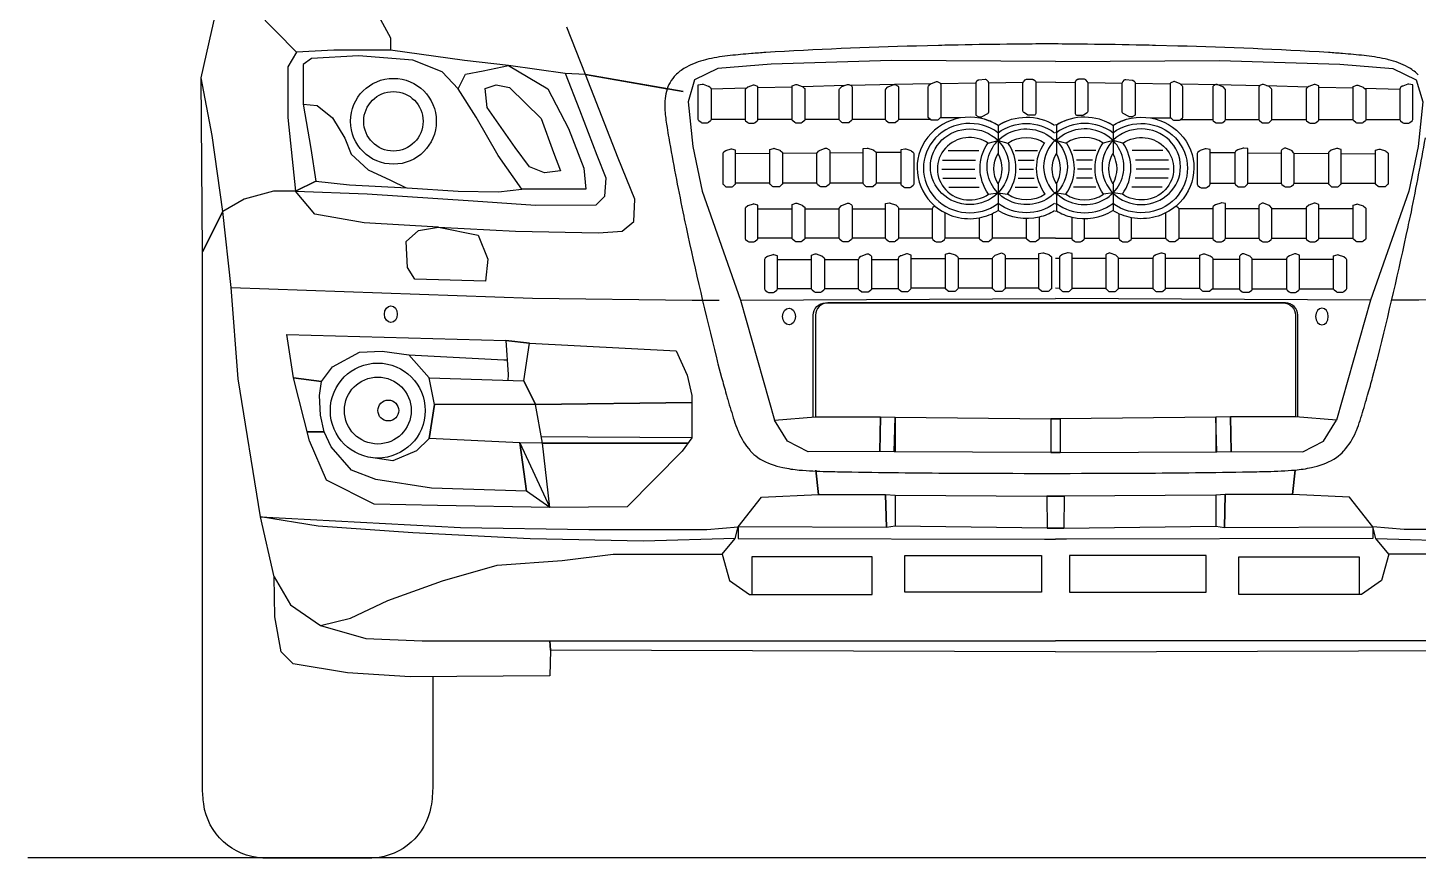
# Model space of a CAD drawing. Header units: millimetres. Extents: x -736 to -723.1, y -2314.2 to -2307.3.
# Drawn here: x -730.555 to -729.025, y -2310.071 to -2309.158 of the extents above; entities that cross this region are included whole.
import ezdxf

# ---------------------------------------------------------------- set-up
doc = ezdxf.new("R2010")
doc.units = ezdxf.units.MM
doc.layers.add('DwgFree.com-Lineas perimetro', color=250, linetype='Continuous')

msp = doc.modelspace()

# ---------------------------------------------------------------- linework, layer by layer
at = {"layer": 'DwgFree.com-Lineas perimetro', "color": 18, "true_color": 0x000000}
for p, q in [((-729.4245, -2309.2178), (-729.4463, -2309.2181)), ((-729.4245, -2309.2178), (-729.4027, -2309.2181)), ((-729.7646, -2309.2243), (-729.8035, -2309.2253)), ((-729.7143, -2309.2231), (-729.752, -2309.224)), ((-729.6568, -2309.2216), (-729.7027, -2309.2228)), ((-729.6022, -2309.2203), (-729.6497, -2309.2214)), ((-729.5618, -2309.2197), (-729.6014, -2309.2202)), ((-729.512, -2309.219), (-729.5508, -2309.2195)), ((-729.4603, -2309.2183), (-729.498, -2309.2188)), ((-729.3887, -2309.2183), (-729.351, -2309.2188)), ((-729.337, -2309.219), (-729.2982, -2309.2195)), ((-729.2871, -2309.2197), (-729.2476, -2309.2202)), ((-729.2468, -2309.2203), (-729.1993, -2309.2214)), ((-729.1922, -2309.2216), (-729.1463, -2309.2228)), ((-729.1347, -2309.2231), (-729.097, -2309.224)), ((-729.0844, -2309.2243), (-729.0455, -2309.2253)), ((-729.7658, -2309.2588), (-729.8035, -2309.2588)), ((-729.7143, -2309.2588), (-729.7517, -2309.2588)), ((-729.6625, -2309.2588), (-729.7002, -2309.2588)), ((-729.6115, -2309.2588), (-729.6484, -2309.2588)), ((-729.5621, -2309.2587), (-729.5974, -2309.2587)), ((-729.5289, -2309.2571), (-729.5513, -2309.2571)), ((-729.3201, -2309.2571), (-729.2977, -2309.2571)), ((-729.2869, -2309.2587), (-729.2515, -2309.2587)), ((-729.2374, -2309.2588), (-729.2006, -2309.2588)), ((-729.1865, -2309.2588), (-729.1487, -2309.2588)), ((-729.1347, -2309.2588), (-729.0973, -2309.2588)), ((-729.0832, -2309.2588), (-729.0455, -2309.2588)), ((-729.4877, -2309.2654), (-729.4877, -2309.2963)), ((-729.4235, -2309.2649), (-729.4235, -2309.2963)), ((-729.4235, -2309.2649), (-729.4235, -2309.2963)), ((-729.3612, -2309.2654), (-729.3612, -2309.2963)), ((-729.5426, -2309.293), (-729.509, -2309.293)), ((-729.4987, -2309.2847), (-729.4877, -2309.2819)), ((-729.4877, -2309.2819), (-729.4768, -2309.2847)), ((-729.469, -2309.293), (-729.4442, -2309.293)), ((-729.4235, -2309.2819), (-729.4245, -2309.2822)), ((-729.4235, -2309.2819), (-729.4125, -2309.2847)), ((-729.38, -2309.293), (-729.4047, -2309.293)), ((-729.3612, -2309.2819), (-729.3722, -2309.2847)), ((-729.3503, -2309.2847), (-729.3612, -2309.2819)), ((-729.3064, -2309.293), (-729.34, -2309.293)), ((-729.7389, -2309.2962), (-729.7766, -2309.2965)), ((-729.6869, -2309.2958), (-729.7248, -2309.2961)), ((-729.6361, -2309.2954), (-729.673, -2309.2957)), ((-729.5945, -2309.295), (-729.622, -2309.2953)), ((-729.549, -2309.3034), (-729.5126, -2309.3034)), ((-729.4654, -2309.3034), (-729.4478, -2309.3034)), ((-729.3836, -2309.3034), (-729.4012, -2309.3034)), ((-729.3, -2309.3034), (-729.3364, -2309.3034)), ((-729.2544, -2309.295), (-729.227, -2309.2953)), ((-729.2129, -2309.2954), (-729.176, -2309.2957)), ((-729.1621, -2309.2958), (-729.1242, -2309.2961)), ((-729.1101, -2309.2962), (-729.0724, -2309.2965)), ((-729.5496, -2309.3134), (-729.5132, -2309.3134)), ((-729.5484, -2309.3234), (-729.5123, -2309.3234)), ((-729.4654, -2309.3234), (-729.4478, -2309.3234)), ((-729.4646, -2309.3134), (-729.4486, -2309.3134)), ((-729.3836, -2309.3234), (-729.4012, -2309.3234)), ((-729.3844, -2309.3134), (-729.4004, -2309.3134)), ((-729.3006, -2309.3234), (-729.3367, -2309.3234)), ((-729.2994, -2309.3134), (-729.3358, -2309.3134)), ((-729.7389, -2309.329), (-729.7766, -2309.329)), ((-729.6871, -2309.329), (-729.7248, -2309.329)), ((-729.6361, -2309.3289), (-729.673, -2309.3289)), ((-729.5945, -2309.3289), (-729.622, -2309.3289)), ((-729.5419, -2309.3334), (-729.5084, -2309.3334)), ((-729.4981, -2309.3408), (-729.4877, -2309.3396)), ((-729.4877, -2309.3296), (-729.4877, -2309.3588)), ((-729.4877, -2309.3396), (-729.4774, -2309.3408)), ((-729.469, -2309.3334), (-729.4442, -2309.3334)), ((-729.4235, -2309.3396), (-729.4245, -2309.3398)), ((-729.4235, -2309.3296), (-729.4235, -2309.3592)), ((-729.4235, -2309.3296), (-729.4235, -2309.3592)), ((-729.4235, -2309.3396), (-729.4132, -2309.3408)), ((-729.38, -2309.3334), (-729.4047, -2309.3334)), ((-729.3612, -2309.3396), (-729.3716, -2309.3408)), ((-729.3612, -2309.3296), (-729.3612, -2309.3588)), ((-729.3509, -2309.3408), (-729.3612, -2309.3396)), ((-729.307, -2309.3334), (-729.3406, -2309.3334)), ((-729.2544, -2309.3289), (-729.227, -2309.3289)), ((-729.2129, -2309.3289), (-729.176, -2309.3289)), ((-729.1619, -2309.329), (-729.1242, -2309.329)), ((-729.1101, -2309.329), (-729.0724, -2309.329)), ((-729.752, -2309.357), (-729.7143, -2309.357)), ((-729.7002, -2309.357), (-729.6625, -2309.357)), ((-729.6484, -2309.357), (-729.6115, -2309.357)), ((-729.5974, -2309.357), (-729.5601, -2309.357)), ((-729.2515, -2309.357), (-729.2889, -2309.357)), ((-729.2006, -2309.357), (-729.2374, -2309.357)), ((-729.1487, -2309.357), (-729.1865, -2309.357)), ((-729.097, -2309.357), (-729.1347, -2309.357)), ((-729.7143, -2309.3894), (-729.752, -2309.3894)), ((-729.6625, -2309.3894), (-729.7002, -2309.3894)), ((-729.6115, -2309.3894), (-729.6484, -2309.3894)), ((-729.5601, -2309.3893), (-729.5974, -2309.3894)), ((-729.5083, -2309.3893), (-729.546, -2309.3893)), ((-729.4565, -2309.3893), (-729.4942, -2309.3893)), ((-729.4245, -2309.3893), (-729.4424, -2309.3893)), ((-729.4245, -2309.3893), (-729.4066, -2309.3893)), ((-729.3925, -2309.3893), (-729.3548, -2309.3893)), ((-729.3407, -2309.3893), (-729.303, -2309.3893)), ((-729.2889, -2309.3893), (-729.2515, -2309.3894)), ((-729.2374, -2309.3894), (-729.2006, -2309.3894)), ((-729.1865, -2309.3894), (-729.1487, -2309.3894)), ((-729.1347, -2309.3894), (-729.097, -2309.3894)), ((-729.7306, -2309.4127), (-729.6929, -2309.4127)), ((-729.6788, -2309.4127), (-729.6411, -2309.4127)), ((-729.627, -2309.4127), (-729.5975, -2309.4127)), ((-729.5834, -2309.4118), (-729.5457, -2309.4118)), ((-729.5316, -2309.4118), (-729.4939, -2309.4118)), ((-729.4798, -2309.4118), (-729.4429, -2309.4118)), ((-729.4201, -2309.4118), (-729.4245, -2309.4118)), ((-729.3692, -2309.4118), (-729.406, -2309.4118)), ((-729.3174, -2309.4118), (-729.3551, -2309.4118)), ((-729.2656, -2309.4118), (-729.3033, -2309.4118)), ((-729.222, -2309.4127), (-729.2515, -2309.4127)), ((-729.1702, -2309.4127), (-729.2079, -2309.4127)), ((-729.1184, -2309.4127), (-729.1561, -2309.4127)), ((-729.6929, -2309.4451), (-729.7306, -2309.4451)), ((-729.6411, -2309.4451), (-729.6788, -2309.4451)), ((-729.5973, -2309.4451), (-729.627, -2309.4451)), ((-729.5457, -2309.4442), (-729.5834, -2309.4442)), ((-729.4939, -2309.4442), (-729.5316, -2309.4442)), ((-729.4429, -2309.4442), (-729.4798, -2309.4442)), ((-729.4245, -2309.4441), (-729.4201, -2309.4442)), ((-729.406, -2309.4442), (-729.3692, -2309.4442)), ((-729.3551, -2309.4442), (-729.3174, -2309.4442)), ((-729.3033, -2309.4442), (-729.2656, -2309.4442)), ((-729.2517, -2309.4451), (-729.222, -2309.4451)), ((-729.2079, -2309.4451), (-729.1702, -2309.4451)), ((-729.1561, -2309.4451), (-729.1184, -2309.4451)), ((-730.1138, -2309.6097), (-730.1079, -2309.5721)), ((-730.1079, -2309.5721), (-730.1138, -2309.6097)), ((-730.1138, -2309.6097), (-730.1278, -2309.6231)), ((-730.0139, -2309.6145), (-730.1138, -2309.6097))]:
    msp.add_line(p, q, dxfattribs=at)
for points in [[(-730.2546, -2309.0119), (-730.2546, -2309.0409), (-730.2224, -2309.0828), (-730.1757, -2309.1335), (-730.1564, -2309.169), (-730.1564, -2309.1827)], [(-730.3631, -2309.4044), (-730.3646, -2309.2131), (-730.3528, -2309.1609), (-730.3463, -2309.1319), (-730.3619, -2309.1319), (-730.3619, -2309.0982), (-730.3619, -2309.0695), (-730.3319, -2309.0695), (-730.3358, -2309.093), (-730.3619, -2309.0982), (-730.3358, -2309.093), (-730.3463, -2309.1319), (-730.3278, -2309.115), (-730.2599, -2309.1846)], [(-730.1034, -2309.3772), (-730.0189, -2309.3818), (-729.9273, -2309.3833), (-729.9013, -2309.3818), (-729.8885, -2309.371), (-729.8874, -2309.3465), (-729.9059, -2309.3015), (-729.9417, -2309.2095), (-729.8341, -2309.228), (-729.9417, -2309.2095), (-729.9622, -2309.1572)], [(-729.9417, -2309.2095), (-729.964, -2309.2082), (-730.0266, -2309.1996), (-730.075, -2309.1941), (-730.1564, -2309.1827), (-730.2185, -2309.1825), (-730.2599, -2309.1846), (-730.2694, -2309.2008), (-730.2694, -2309.2566), (-730.261, -2309.3378), (-730.1818, -2309.3407), (-730.0652, -2309.3484), (-729.9969, -2309.353), (-729.9301, -2309.3527), (-729.9206, -2309.3433), (-729.9189, -2309.3235), (-729.9288, -2309.2985), (-729.9481, -2309.2486), (-729.9638, -2309.2082)], [(-730.082, -2309.225), (-730.0996, -2309.2065), (-730.1319, -2309.1936), (-730.1917, -2309.1888), (-730.2434, -2309.1919), (-730.2524, -2309.1983), (-730.2524, -2309.2418), (-730.2438, -2309.2908), (-730.2386, -2309.3265), (-730.261, -2309.3378), (-730.2386, -2309.3265), (-730.2013, -2309.3305), (-730.1378, -2309.3338), (-730.0819, -2309.3375), (-730.0375, -2309.3384), (-730.0118, -2309.3355)], [(-730.0266, -2309.1996), (-729.983, -2309.225), (-729.9606, -2309.2689), (-729.9434, -2309.3123), (-729.9413, -2309.3355), (-729.9688, -2309.3355), (-730.0118, -2309.3355), (-730.0377, -2309.2985), (-730.0622, -2309.2564), (-730.082, -2309.225), (-730.0738, -2309.2091), (-730.0544, -2309.2052), (-730.0266, -2309.1996)], [(-729.4245, -2309.1952), (-729.6051, -2309.1941), (-729.7374, -2309.1979), (-729.7959, -2309.2028), (-729.8216, -2309.2153), (-729.8288, -2309.2394), (-729.8235, -2309.2885), (-729.8133, -2309.3378), (-729.7713, -2309.4576), (-729.4245, -2309.4555)], [(-729.4245, -2309.1952), (-729.2439, -2309.1941), (-729.1116, -2309.1979), (-729.0531, -2309.2028), (-729.0274, -2309.2153), (-729.0202, -2309.2394), (-729.0255, -2309.2885), (-729.0357, -2309.3378), (-729.0777, -2309.4576), (-729.4245, -2309.4555)], [(-730.2843, -2309.7618), (-730.2995, -2309.6959), (-730.3239, -2309.544), (-730.3317, -2309.4436), (-730.3407, -2309.36), (-730.3631, -2309.4044), (-730.3407, -2309.36), (-730.3527, -2309.2766), (-730.3646, -2309.2131)], [(-730.1034, -2309.3772), (-730.0189, -2309.3818), (-729.9273, -2309.3833), (-729.9013, -2309.3818), (-729.8885, -2309.371), (-729.8874, -2309.3465), (-729.9059, -2309.3015), (-729.9417, -2309.2095), (-729.8517, -2309.225)], [(-730.0252, -2309.2235), (-729.9904, -2309.2577), (-729.9769, -2309.2951), (-729.9693, -2309.3151), (-729.9867, -2309.3173), (-730.0035, -2309.3108), (-730.0192, -2309.2897), (-730.0501, -2309.2458), (-730.0523, -2309.2248), (-730.0401, -2309.2206), (-730.0252, -2309.2235)], [(-730.2524, -2309.2418), (-730.2369, -2309.2433), (-730.2203, -2309.2571), (-730.2064, -2309.2795), (-730.1995, -2309.297), (-730.1807, -2309.3142), (-730.1563, -2309.3257), (-730.139, -2309.3338)], [(-730.1034, -2309.3772), (-730.1852, -2309.3726), (-730.2395, -2309.3629), (-730.261, -2309.3378), (-730.285, -2309.3378), (-730.3173, -2309.3465), (-730.3407, -2309.36)], [(-729.4424, -2309.3662), (-729.4424, -2309.3893)], [(-729.4066, -2309.3662), (-729.4066, -2309.3893)], [(-730.0517, -2309.4365), (-730.1295, -2309.4345), (-730.1377, -2309.4217), (-730.1392, -2309.393), (-730.1254, -2309.3808), (-730.1034, -2309.3772), (-730.0599, -2309.3859), (-730.0491, -2309.4125), (-730.0517, -2309.4365)], [(-730.3317, -2309.4436), (-730.0002, -2309.4554), (-729.8242, -2309.4576), (-729.7945, -2309.4576)], [(-728.5173, -2309.4436), (-728.8488, -2309.4554), (-729.0248, -2309.4576), (-729.0545, -2309.4576)], [(-729.7713, -2309.4576), (-729.7338, -2309.5894), (-729.6886, -2309.5857), (-729.6172, -2309.586), (-729.601, -2309.5861), (-729.4296, -2309.5879), (-729.4245, -2309.5879), (-729.4296, -2309.5879), (-729.4296, -2309.625), (-729.4245, -2309.625), (-729.4296, -2309.625), (-729.6021, -2309.6243), (-729.601, -2309.5861), (-729.601, -2309.6243), (-729.6178, -2309.6239), (-729.6172, -2309.586), (-729.6178, -2309.6239), (-729.6966, -2309.6243), (-729.7194, -2309.6127), (-729.7338, -2309.5894)], [(-729.0777, -2309.4576), (-729.1152, -2309.5894), (-729.1603, -2309.5857), (-729.2318, -2309.586), (-729.248, -2309.5861), (-729.4194, -2309.5879), (-729.4245, -2309.5879), (-729.4194, -2309.5879), (-729.4194, -2309.625), (-729.4245, -2309.625), (-729.4194, -2309.625), (-729.2469, -2309.6243), (-729.248, -2309.5861), (-729.248, -2309.6243), (-729.2312, -2309.6239), (-729.2318, -2309.586), (-729.2312, -2309.6239), (-729.1524, -2309.6243), (-729.1296, -2309.6127), (-729.1152, -2309.5894)], [(-729.896, -2309.6849), (-729.9808, -2309.6856), (-730.1046, -2309.6834), (-730.1743, -2309.6819), (-730.2269, -2309.6556), (-730.2456, -2309.6121), (-730.2629, -2309.5431), (-730.2704, -2309.4952), (-730.0295, -2309.5019), (-730.0033, -2309.5049), (-729.8421, -2309.5132), (-729.83, -2309.54), (-729.8247, -2309.5622), (-729.8247, -2309.609), (-729.8353, -2309.6237), (-729.896, -2309.6849)], [(-729.9808, -2309.6856), (-729.989, -2309.6148), (-729.8289, -2309.6148), (-729.989, -2309.6148), (-729.9969, -2309.5722), (-729.8247, -2309.5701), (-729.9969, -2309.5722), (-730.1079, -2309.5721), (-730.1139, -2309.5431), (-730.0096, -2309.5462), (-729.9969, -2309.5722), (-730.0096, -2309.5462), (-730.0033, -2309.5049), (-730.0295, -2309.5019), (-730.0269, -2309.5392), (-730.0271, -2309.5457)], [(-729.989, -2309.6148), (-730.0139, -2309.6145), (-729.9808, -2309.6856), (-730.0067, -2309.6677), (-730.0139, -2309.6145), (-730.0067, -2309.6677), (-730.1112, -2309.6641), (-730.1725, -2309.6549), (-730.1993, -2309.6446), (-730.2217, -2309.6189), (-730.2294, -2309.6024), (-730.248, -2309.6024), (-730.2294, -2309.6024), (-730.2335, -2309.584), (-730.2346, -2309.5624), (-730.2321, -2309.547), (-730.2629, -2309.5431), (-730.2321, -2309.547), (-730.22, -2309.5308), (-730.1906, -2309.5147), (-730.1653, -2309.5136), (-730.1363, -2309.5176), (-730.1139, -2309.5431)], [(-730.1363, -2309.5176), (-730.0316, -2309.523), (-730.0281, -2309.5232)], [(-729.8247, -2309.609), (-729.9392, -2309.6083), (-729.9903, -2309.608)], [(-730.1278, -2309.6231), (-730.1539, -2309.6341), (-730.1779, -2309.6305)], [(-730.2332, -2309.8154), (-730.2003, -2309.8072), (-730.1594, -2309.7878), (-730.0991, -2309.7663), (-730.0389, -2309.749), (-729.9673, -2309.7437), (-729.9114, -2309.7369), (-729.7912, -2309.7369), (-729.7769, -2309.7196), (-729.7738, -2309.7067), (-729.7481, -2309.6742), (-729.6854, -2309.6712), (-729.6881, -2309.6443), (-729.6854, -2309.6712), (-729.6114, -2309.6712), (-729.6106, -2309.7075), (-729.6114, -2309.6712), (-729.6008, -2309.672), (-729.6008, -2309.706), (-729.6106, -2309.7075), (-729.7738, -2309.7067), (-729.7738, -2309.7196), (-729.4367, -2309.7203), (-729.4245, -2309.7203)], [(-728.6158, -2309.8154), (-728.6487, -2309.8072), (-728.6896, -2309.7878), (-728.7498, -2309.7663), (-728.8101, -2309.749), (-728.8817, -2309.7437), (-728.9376, -2309.7369), (-729.0578, -2309.7369), (-729.0721, -2309.7196), (-729.0752, -2309.7067), (-729.1008, -2309.6742), (-729.1636, -2309.6712), (-729.1609, -2309.6443), (-729.1636, -2309.6712), (-729.2376, -2309.6712), (-729.2384, -2309.7075), (-729.2376, -2309.6712), (-729.2482, -2309.672), (-729.2482, -2309.706), (-729.2384, -2309.7075), (-729.0752, -2309.7067), (-729.0752, -2309.7196), (-729.4123, -2309.7203), (-729.4245, -2309.7203)], [(-729.6008, -2309.672), (-729.434, -2309.6731), (-729.4245, -2309.6731), (-729.434, -2309.6731), (-729.4335, -2309.7081), (-729.4245, -2309.7081), (-729.4335, -2309.7081), (-729.6008, -2309.706)], [(-729.2482, -2309.672), (-729.415, -2309.6731), (-729.4245, -2309.6731), (-729.415, -2309.6731), (-729.4155, -2309.7081), (-729.4245, -2309.7081), (-729.4155, -2309.7081), (-729.2482, -2309.706)], [(-729.7769, -2309.7196), (-729.878, -2309.7224), (-730.0025, -2309.7201), (-730.1316, -2309.7134), (-730.2359, -2309.7059), (-730.2995, -2309.6959), (-730.0791, -2309.7074), (-729.938, -2309.7096), (-729.8082, -2309.7096), (-729.7738, -2309.7067)], [(-729.0721, -2309.7196), (-728.971, -2309.7224), (-728.8465, -2309.7201), (-728.7174, -2309.7134), (-728.6131, -2309.7059), (-728.5495, -2309.6959), (-728.7699, -2309.7074), (-728.911, -2309.7096), (-729.0408, -2309.7096), (-729.0752, -2309.7067)], [(-729.7912, -2309.7369), (-729.7834, -2309.7659), (-729.7613, -2309.7813), (-729.6263, -2309.7813), (-729.6263, -2309.7398), (-729.7587, -2309.7398), (-729.7587, -2309.7813)], [(-729.0578, -2309.7369), (-729.0656, -2309.7659), (-729.0877, -2309.7813), (-729.2227, -2309.7813), (-729.2227, -2309.7398), (-729.0903, -2309.7398), (-729.0903, -2309.7813)], [(-729.4245, -2309.8441), (-729.9802, -2309.8424), (-729.9811, -2309.8706), (-730.1348, -2309.8716), (-730.2038, -2309.8672), (-730.2633, -2309.8576), (-730.2767, -2309.8442), (-730.2837, -2309.8059), (-730.2843, -2309.7618), (-730.2665, -2309.7924), (-730.2332, -2309.8154), (-730.1834, -2309.8295), (-730.1214, -2309.832), (-729.9808, -2309.832), (-729.9802, -2309.8424), (-729.9808, -2309.832), (-729.4245, -2309.832)], [(-729.4245, -2309.8441), (-728.8688, -2309.8424), (-728.8678, -2309.8706), (-728.7142, -2309.8716), (-728.6452, -2309.8672), (-728.5857, -2309.8576), (-728.5723, -2309.8442), (-728.5653, -2309.8059), (-728.5646, -2309.7618), (-728.5825, -2309.7924), (-728.6158, -2309.8154), (-728.6656, -2309.8295), (-728.7276, -2309.832), (-728.8682, -2309.832), (-728.8688, -2309.8424), (-728.8682, -2309.832), (-729.4245, -2309.832)], [(-730.5554, -2310.0704), (-728.2544, -2310.0704)]]:
    msp.add_lwpolyline(points, dxfattribs=at)
for points in [[(-729.0253, -2309.2097), (-729.026, -2309.2091, 0.071331), (-729.0368, -2309.2012, 0.061557), (-729.0579, -2309.1931), (-729.0588, -2309.1929, 0.033579), (-729.0821, -2309.1888, 0.006304), (-729.1052, -2309.1866), (-729.1085, -2309.1863, 0.005537), (-729.1241, -2309.1852, 0.008774), (-729.29, -2309.178), (-729.3144, -2309.1774, 0.000977), (-729.3281, -2309.1771, 0.002811), (-729.3894, -2309.1761), (-729.4173, -2309.1758, 0.005181), (-729.4502, -2309.1758), (-729.478, -2309.1761, 0.002811), (-729.5393, -2309.1771, 0.000977), (-729.5531, -2309.1774), (-729.5775, -2309.178, 0.008774), (-729.7434, -2309.1852, 0.005537), (-729.759, -2309.1863), (-729.7623, -2309.1866, 0.006304), (-729.7854, -2309.1888, 0.033579), (-729.8087, -2309.1929), (-729.8096, -2309.1931, 0.061557), (-729.8307, -2309.2012, 0.071331), (-729.8415, -2309.2091), (-729.8422, -2309.2097, 0.14003), (-729.8526, -2309.228), (-729.8526, -2309.2281, 0.081614), (-729.8543, -2309.249, 0.018232), (-729.8522, -2309.2659), (-729.8519, -2309.2677, 0.004075), (-729.8501, -2309.279, 0.007391), (-729.8346, -2309.3602), (-729.8336, -2309.3651, 0.001779), (-729.831, -2309.3773, 0.009167), (-729.7976, -2309.5208, 0.002952), (-729.7959, -2309.5276), (-729.7919, -2309.5424, 0.004021), (-729.7869, -2309.5608, 0.003631), (-729.7853, -2309.5661), (-729.7852, -2309.5668, 0.002661), (-729.7782, -2309.5898, 0.024933), (-729.7741, -2309.6008), (-729.7735, -2309.6023, 0.080868), (-729.7605, -2309.623), (-729.7601, -2309.6235, 0.063873), (-729.7522, -2309.6304, 0.094543), (-729.7278, -2309.6408), (-729.7247, -2309.6415, 0.032562), (-729.7066, -2309.6443, 0.016347), (-729.6762, -2309.6459), (-729.6673, -2309.6461, 0.000683), (-729.6561, -2309.6463, 0.00304), (-729.5383, -2309.6477), (-729.5347, -2309.6477, 0.002787), (-729.3327, -2309.6477), (-729.3292, -2309.6477, 0.00304), (-729.2114, -2309.6463, 0.000683), (-729.2001, -2309.6461), (-729.1913, -2309.6459, 0.016347), (-729.1609, -2309.6443, 0.032562), (-729.1427, -2309.6415), (-729.1397, -2309.6408, 0.094543), (-729.1152, -2309.6304, 0.063873), (-729.1074, -2309.6235), (-729.1069, -2309.623, 0.080868), (-729.0939, -2309.6023), (-729.0933, -2309.6008, 0.024933), (-729.0893, -2309.5898, 0.002661), (-729.0823, -2309.5668), (-729.0821, -2309.5661, 0.003631), (-729.0806, -2309.5608, 0.004021), (-729.0755, -2309.5424), (-729.0716, -2309.5276, 0.002952), (-729.0699, -2309.5208, 0.009167), (-729.0365, -2309.3773, 0.001779), (-729.0339, -2309.3651), (-729.0329, -2309.3602, 0.007391), (-729.0174, -2309.279, 0.004075)], [(-729.5506, -2309.2557, -0.220739), (-729.5513, -2309.2571), (-729.5536, -2309.2591, -0.177266), (-729.5548, -2309.2595), (-729.5605, -2309.2595, -0.177266), (-729.5617, -2309.2591), (-729.5641, -2309.2571, -0.220739), (-729.5647, -2309.2557), (-729.5647, -2309.2234, -0.179157), (-729.5643, -2309.2222), (-729.5626, -2309.2202, -0.122871), (-729.5618, -2309.2197), (-729.5556, -2309.2172, -0.21658), (-729.554, -2309.2173), (-729.5516, -2309.2186, -0.279535), (-729.5506, -2309.2202), (-729.5506, -2309.2557)], [(-729.2984, -2309.2557, 0.220739), (-729.2977, -2309.2571), (-729.2954, -2309.2591, 0.177266), (-729.2941, -2309.2595), (-729.2885, -2309.2595, 0.177266), (-729.2873, -2309.2591), (-729.2849, -2309.2571, 0.220739), (-729.2843, -2309.2557), (-729.2843, -2309.2234, 0.179157), (-729.2847, -2309.2222), (-729.2864, -2309.2202, 0.122871), (-729.2872, -2309.2197), (-729.2934, -2309.2172, 0.21658), (-729.295, -2309.2173), (-729.2974, -2309.2186, 0.279535), (-729.2984, -2309.2202), (-729.2984, -2309.2557)], [(-729.6484, -2309.2587, -0.220739), (-729.6491, -2309.2601), (-729.6514, -2309.2621, -0.177266), (-729.6526, -2309.2626), (-729.6583, -2309.2626, -0.177266), (-729.6595, -2309.2621), (-729.6618, -2309.2601, -0.220739), (-729.6625, -2309.2587), (-729.6625, -2309.2264, -0.179157), (-729.6621, -2309.2252), (-729.6604, -2309.2232, -0.122871), (-729.6596, -2309.2227), (-729.6534, -2309.2203, -0.21658), (-729.6518, -2309.2204), (-729.6494, -2309.2216, -0.279535), (-729.6484, -2309.2233), (-729.6484, -2309.2587)], [(-729.5974, -2309.2588, -0.220739), (-729.5981, -2309.2602), (-729.6005, -2309.2622, -0.177266), (-729.6017, -2309.2626), (-729.6073, -2309.2626, -0.177266), (-729.6085, -2309.2622), (-729.6109, -2309.2602, -0.220739), (-729.6115, -2309.2588), (-729.6115, -2309.2265, -0.179157), (-729.6111, -2309.2253), (-729.6094, -2309.2233, -0.122871), (-729.6087, -2309.2228), (-729.6024, -2309.2203, -0.21658), (-729.6009, -2309.2204), (-729.5985, -2309.2217, -0.279535), (-729.5974, -2309.2233), (-729.5974, -2309.2587)], [(-729.2515, -2309.2588, 0.220739), (-729.2509, -2309.2602), (-729.2485, -2309.2622, 0.177266), (-729.2473, -2309.2626), (-729.2417, -2309.2626, 0.177266), (-729.2405, -2309.2622), (-729.2381, -2309.2602, 0.220739), (-729.2374, -2309.2588), (-729.2374, -2309.2265, 0.179157), (-729.2379, -2309.2253), (-729.2396, -2309.2233, 0.122871), (-729.2403, -2309.2228), (-729.2466, -2309.2203, 0.21658), (-729.2481, -2309.2204), (-729.2505, -2309.2217, 0.279535), (-729.2515, -2309.2233), (-729.2515, -2309.2587)], [(-729.2006, -2309.2587, 0.220739), (-729.1999, -2309.2601), (-729.1976, -2309.2621, 0.177266), (-729.1964, -2309.2626), (-729.1907, -2309.2626, 0.177266), (-729.1895, -2309.2621), (-729.1871, -2309.2601, 0.220739), (-729.1865, -2309.2587), (-729.1865, -2309.2264, 0.179157), (-729.1869, -2309.2252), (-729.1886, -2309.2232, 0.122871), (-729.1894, -2309.2227), (-729.1956, -2309.2203, 0.21658), (-729.1972, -2309.2204), (-729.1996, -2309.2216, 0.279535), (-729.2006, -2309.2233), (-729.2006, -2309.2587)], [(-729.673, -2309.3289, -0.220739), (-729.6736, -2309.3303), (-729.676, -2309.3323, -0.177266), (-729.6772, -2309.3327), (-729.6828, -2309.3327, -0.177266), (-729.6841, -2309.3323), (-729.6864, -2309.3303, -0.220739), (-729.6871, -2309.3289), (-729.6871, -2309.2966, -0.179157), (-729.6866, -2309.2954), (-729.6849, -2309.2934, -0.122871), (-729.6842, -2309.2929), (-729.6779, -2309.2904, -0.21658), (-729.6764, -2309.2905), (-729.674, -2309.2918, -0.279535), (-729.673, -2309.2934), (-729.673, -2309.3289)], [(-729.176, -2309.3289, 0.220739), (-729.1754, -2309.3303), (-729.173, -2309.3323, 0.177266), (-729.1718, -2309.3327), (-729.1661, -2309.3327, 0.177266), (-729.1649, -2309.3323), (-729.1626, -2309.3303, 0.220739), (-729.1619, -2309.3289), (-729.1619, -2309.2966, 0.179157), (-729.1624, -2309.2954), (-729.1641, -2309.2934, 0.122871), (-729.1648, -2309.2929), (-729.1711, -2309.2904, 0.21658), (-729.1726, -2309.2905), (-729.175, -2309.2918, 0.279535), (-729.176, -2309.2934), (-729.176, -2309.3289)], [(-729.6484, -2309.3893, -0.220739), (-729.6491, -2309.3907), (-729.6514, -2309.3927, -0.177266), (-729.6526, -2309.3932), (-729.6583, -2309.3932, -0.177266), (-729.6595, -2309.3927), (-729.6618, -2309.3907, -0.220739), (-729.6625, -2309.3893), (-729.6625, -2309.357, -0.179157), (-729.6621, -2309.3558), (-729.6604, -2309.3538, -0.122871), (-729.6596, -2309.3533), (-729.6534, -2309.3509, -0.21658), (-729.6518, -2309.3509), (-729.6494, -2309.3522, -0.279535), (-729.6484, -2309.3539), (-729.6484, -2309.3893)], [(-729.5573, -2309.3539, 0.031562), (-729.5575, -2309.3541), (-729.5593, -2309.3556, 0.229305), (-729.5601, -2309.357), (-729.5601, -2309.3894, 0.220739), (-729.5594, -2309.3908), (-729.5571, -2309.3928, 0.177266), (-729.5558, -2309.3933), (-729.5502, -2309.3933, 0.177266), (-729.549, -2309.3928), (-729.5466, -2309.3908, 0.220739), (-729.546, -2309.3894), (-729.546, -2309.3615)], [(-729.2917, -2309.3539, -0.031562), (-729.2915, -2309.3541), (-729.2896, -2309.3556, -0.229305), (-729.2889, -2309.357), (-729.2889, -2309.3894, -0.220739), (-729.2896, -2309.3908), (-729.2919, -2309.3928, -0.177266), (-729.2932, -2309.3933), (-729.2988, -2309.3933, -0.177266), (-729.3, -2309.3928), (-729.3024, -2309.3908, -0.220739), (-729.303, -2309.3894), (-729.303, -2309.3615)], [(-729.2006, -2309.3893, 0.220739), (-729.1999, -2309.3907), (-729.1976, -2309.3927, 0.177266), (-729.1964, -2309.3932), (-729.1907, -2309.3932, 0.177266), (-729.1895, -2309.3927), (-729.1871, -2309.3907, 0.220739), (-729.1865, -2309.3893), (-729.1865, -2309.357, 0.179157), (-729.1869, -2309.3558), (-729.1886, -2309.3538, 0.122871), (-729.1894, -2309.3533), (-729.1956, -2309.3509, 0.21658), (-729.1972, -2309.3509), (-729.1996, -2309.3522, 0.279535), (-729.2006, -2309.3539), (-729.2006, -2309.3893)], [(-729.4942, -2309.3623), (-729.4942, -2309.3894, -0.220739), (-729.4949, -2309.3908), (-729.4972, -2309.3928, -0.177266), (-729.4984, -2309.3933), (-729.5041, -2309.3933, -0.177266), (-729.5053, -2309.3928), (-729.5076, -2309.3908, -0.220739), (-729.5083, -2309.3894), (-729.5083, -2309.3669)], [(-729.4424, -2309.3893, -0.220739), (-729.443, -2309.3907), (-729.4454, -2309.3927, -0.177266), (-729.4466, -2309.3932), (-729.4522, -2309.3932, -0.177266), (-729.4534, -2309.3927), (-729.4558, -2309.3907, -0.220739), (-729.4565, -2309.3893), (-729.4565, -2309.3679)], [(-729.4066, -2309.3893, 0.220739), (-729.406, -2309.3907), (-729.4036, -2309.3927, 0.177266), (-729.4024, -2309.3932), (-729.3968, -2309.3932, 0.177266), (-729.3955, -2309.3927), (-729.3932, -2309.3907, 0.220739), (-729.3925, -2309.3893), (-729.3925, -2309.3679)], [(-729.3548, -2309.3623), (-729.3548, -2309.3894, 0.220739), (-729.3541, -2309.3908), (-729.3518, -2309.3928, 0.177266), (-729.3506, -2309.3933), (-729.3449, -2309.3933, 0.177266), (-729.3437, -2309.3928), (-729.3414, -2309.3908, 0.220739), (-729.3407, -2309.3894), (-729.3407, -2309.3669)], [(-730.1098, -2309.8715), (-730.1098, -2309.9912, -0.042772), (-730.1118, -2310.0146, -0.347924), (-730.1748, -2310.0709, -0.01513), (-730.1831, -2310.0712), (-730.2955, -2310.0712, -0.012052), (-730.2969, -2310.0712, -0.362746), (-730.3619, -2310.0114, -0.032675), (-730.3631, -2309.9933), (-730.3631, -2309.4044)], [(-729.627, -2309.445, -0.220739), (-729.6276, -2309.4464), (-729.63, -2309.4484, -0.177266), (-729.6312, -2309.4489), (-729.6368, -2309.4489, -0.177266), (-729.638, -2309.4484), (-729.6404, -2309.4464, -0.220739), (-729.6411, -2309.445), (-729.6411, -2309.4127, -0.179157), (-729.6406, -2309.4115), (-729.6389, -2309.4095, -0.122871), (-729.6382, -2309.409), (-729.6319, -2309.4066, -0.21658), (-729.6304, -2309.4067), (-729.628, -2309.4079, -0.279535), (-729.627, -2309.4096), (-729.627, -2309.445)], [(-729.4798, -2309.4441, -0.220739), (-729.4805, -2309.4455), (-729.4828, -2309.4475, -0.177266), (-729.484, -2309.4479), (-729.4897, -2309.4479, -0.177266), (-729.4909, -2309.4475), (-729.4932, -2309.4455, -0.220739), (-729.4939, -2309.4441), (-729.4939, -2309.4118, -0.179157), (-729.4935, -2309.4106), (-729.4918, -2309.4086, -0.122871), (-729.491, -2309.4081), (-729.4848, -2309.4057, -0.21658), (-729.4832, -2309.4057), (-729.4808, -2309.407, -0.279535), (-729.4798, -2309.4087), (-729.4798, -2309.4441)], [(-729.3692, -2309.4441, 0.220739), (-729.3685, -2309.4455), (-729.3662, -2309.4475, 0.177266), (-729.365, -2309.4479), (-729.3593, -2309.4479, 0.177266), (-729.3581, -2309.4475), (-729.3558, -2309.4455, 0.220739), (-729.3551, -2309.4441), (-729.3551, -2309.4118, 0.179157), (-729.3555, -2309.4106), (-729.3572, -2309.4086, 0.122871), (-729.358, -2309.4081), (-729.3642, -2309.4057, 0.21658), (-729.3658, -2309.4057), (-729.3682, -2309.407, 0.279535), (-729.3692, -2309.4087), (-729.3692, -2309.4441)], [(-729.222, -2309.445, 0.220739), (-729.2214, -2309.4464), (-729.219, -2309.4484, 0.177266), (-729.2178, -2309.4489), (-729.2122, -2309.4489, 0.177266), (-729.2109, -2309.4484), (-729.2086, -2309.4464, 0.220739), (-729.2079, -2309.445), (-729.2079, -2309.4127, 0.179157), (-729.2084, -2309.4115), (-729.2101, -2309.4095, 0.122871), (-729.2108, -2309.409), (-729.2171, -2309.4066, 0.21658), (-729.2186, -2309.4067), (-729.221, -2309.4079, 0.279535), (-729.222, -2309.4096), (-729.222, -2309.445)], [(-729.6912, -2309.5857), (-729.6912, -2309.4741, -0.414214), (-729.6777, -2309.4606), (-729.1739, -2309.4606, -0.414214), (-729.1603, -2309.4741), (-729.1603, -2309.5857)], [(-729.1578, -2309.5857), (-729.1578, -2309.4741, 0.414214), (-729.1713, -2309.4606), (-729.6751, -2309.4606, 0.414214), (-729.6886, -2309.4741), (-729.6886, -2309.5857)]]:
    msp.add_lwpolyline(points, format="xyb", dxfattribs=at)
for points in [[(-729.512, -2309.254), (-729.5095, -2309.2555, 0.134829), (-729.5086, -2309.2558), (-729.5062, -2309.2558, 0.125402), (-729.5053, -2309.2556), (-729.4989, -2309.2521, 0.258709), (-729.498, -2309.2505), (-729.498, -2309.2187, 0.185407), (-729.4984, -2309.2174), (-729.5003, -2309.2153, 0.239115), (-729.5019, -2309.2147), (-729.5087, -2309.2154, 0.122156), (-729.5095, -2309.2157), (-729.5112, -2309.2168, 0.250885), (-729.512, -2309.2184)], [(-729.4598, -2309.2174), (-729.4579, -2309.2152, -0.21506), (-729.4565, -2309.2146), (-729.4498, -2309.2146, -0.147954), (-729.4488, -2309.2149), (-729.4471, -2309.216, -0.250885), (-729.4463, -2309.2176), (-729.4463, -2309.2522, -0.414214), (-729.4481, -2309.2541), (-729.4544, -2309.2541, -0.140453), (-729.4554, -2309.2538), (-729.4594, -2309.2512, -0.258709), (-729.4603, -2309.2496), (-729.4603, -2309.2187, -0.182864)], [(-729.3891, -2309.2174), (-729.3911, -2309.2152, 0.21506), (-729.3925, -2309.2146), (-729.3992, -2309.2146, 0.147954), (-729.4002, -2309.2149), (-729.4019, -2309.216, 0.250885), (-729.4027, -2309.2176), (-729.4027, -2309.2522, 0.414214), (-729.4008, -2309.2541), (-729.3946, -2309.2541, 0.140453), (-729.3936, -2309.2538), (-729.3896, -2309.2512, 0.258709), (-729.3887, -2309.2496), (-729.3887, -2309.2187, 0.182864)], [(-729.337, -2309.254), (-729.3395, -2309.2555, -0.134829), (-729.3404, -2309.2558), (-729.3428, -2309.2558, -0.125402), (-729.3437, -2309.2556), (-729.3501, -2309.2521, -0.258709), (-729.351, -2309.2505), (-729.351, -2309.2187, -0.185407), (-729.3505, -2309.2174), (-729.3487, -2309.2153, -0.239115), (-729.3471, -2309.2147), (-729.3403, -2309.2154, -0.122156), (-729.3395, -2309.2157), (-729.3378, -2309.2168, -0.250885), (-729.337, -2309.2184)], [(-729.8077, -2309.2627), (-729.8134, -2309.2627, -0.177266), (-729.8146, -2309.2622), (-729.8169, -2309.2603, -0.220739), (-729.8176, -2309.2588), (-729.8176, -2309.2207), (-729.8133, -2309.22, -0.121025), (-729.8124, -2309.2201), (-729.8067, -2309.222, -0.085434), (-729.8061, -2309.2223), (-729.8042, -2309.2238, -0.229305), (-729.8035, -2309.2253), (-729.8035, -2309.2588, -0.220739), (-729.8042, -2309.2603), (-729.8065, -2309.2622, -0.177266)], [(-729.752, -2309.2225), (-729.756, -2309.2212, 0.164793), (-729.7572, -2309.2212), (-729.763, -2309.2232, 0.085434), (-729.7635, -2309.2235), (-729.7654, -2309.225, 0.229305), (-729.7661, -2309.2264), (-729.7661, -2309.2588, 0.220739), (-729.7655, -2309.2603), (-729.7631, -2309.2622, 0.177266), (-729.7619, -2309.2627), (-729.7562, -2309.2627, 0.177266), (-729.755, -2309.2622), (-729.7527, -2309.2603, 0.220739), (-729.752, -2309.2588)], [(-729.7143, -2309.2218), (-729.7104, -2309.2204, -0.164793), (-729.7092, -2309.2204), (-729.7034, -2309.2224, -0.085434), (-729.7028, -2309.2227), (-729.701, -2309.2242, -0.229305), (-729.7002, -2309.2256), (-729.7002, -2309.2588, -0.220739), (-729.7009, -2309.2603), (-729.7033, -2309.2622, -0.177266), (-729.7045, -2309.2627), (-729.7101, -2309.2627, -0.177266), (-729.7113, -2309.2622), (-729.7137, -2309.2603, -0.220739), (-729.7143, -2309.2588)], [(-729.1347, -2309.2218), (-729.1386, -2309.2204, 0.164793), (-729.1398, -2309.2204), (-729.1456, -2309.2224, 0.085434), (-729.1462, -2309.2227), (-729.148, -2309.2242, 0.229305), (-729.1487, -2309.2256), (-729.1487, -2309.2588, 0.220739), (-729.1481, -2309.2603), (-729.1457, -2309.2622, 0.177266), (-729.1445, -2309.2627), (-729.1389, -2309.2627, 0.177266), (-729.1377, -2309.2622), (-729.1353, -2309.2603, 0.220739), (-729.1347, -2309.2588)], [(-729.097, -2309.2225), (-729.093, -2309.2212, -0.164793), (-729.0918, -2309.2212), (-729.086, -2309.2232, -0.085434), (-729.0855, -2309.2235), (-729.0836, -2309.225, -0.229305), (-729.0829, -2309.2264), (-729.0829, -2309.2588, -0.220739), (-729.0835, -2309.2603), (-729.0859, -2309.2622, -0.177266), (-729.0871, -2309.2627), (-729.0928, -2309.2627, -0.177266), (-729.094, -2309.2622), (-729.0963, -2309.2603, -0.220739), (-729.097, -2309.2588)], [(-729.0413, -2309.2627), (-729.0356, -2309.2627, 0.177266), (-729.0344, -2309.2622), (-729.0321, -2309.2603, 0.220739), (-729.0314, -2309.2588), (-729.0314, -2309.2207), (-729.0357, -2309.22, 0.121025), (-729.0366, -2309.2201), (-729.0423, -2309.222, 0.085434), (-729.0429, -2309.2223), (-729.0448, -2309.2238, 0.229305), (-729.0455, -2309.2253), (-729.0455, -2309.2588, 0.220739), (-729.0448, -2309.2603), (-729.0425, -2309.2622, 0.177266)], [(-729.7766, -2309.2927), (-729.7805, -2309.2914, 0.164793), (-729.7817, -2309.2914), (-729.7875, -2309.2933, 0.085434), (-729.7881, -2309.2937), (-729.79, -2309.2951, 0.229305), (-729.7907, -2309.2966), (-729.7907, -2309.329, 0.220739), (-729.79, -2309.3304), (-729.7877, -2309.3324, 0.177266), (-729.7865, -2309.3328), (-729.7808, -2309.3328, 0.177266), (-729.7796, -2309.3324), (-729.7772, -2309.3304, 0.220739), (-729.7766, -2309.329)], [(-729.7389, -2309.2919), (-729.7349, -2309.2906, -0.164793), (-729.7337, -2309.2906), (-729.7279, -2309.2925, -0.085434), (-729.7274, -2309.2929), (-729.7255, -2309.2943, -0.229305), (-729.7248, -2309.2958), (-729.7248, -2309.329, -0.220739), (-729.7255, -2309.3304), (-729.7278, -2309.3324, -0.177266), (-729.729, -2309.3328), (-729.7347, -2309.3328, -0.177266), (-729.7359, -2309.3324), (-729.7382, -2309.3304, -0.220739), (-729.7389, -2309.329)], [(-729.6262, -2309.3328), (-729.6319, -2309.3328, -0.177266), (-729.6331, -2309.3324), (-729.6354, -2309.3304, -0.220739), (-729.6361, -2309.329), (-729.6361, -2309.2909), (-729.6318, -2309.2902, -0.121025), (-729.6309, -2309.2903), (-729.6252, -2309.2922, -0.085434), (-729.6246, -2309.2925), (-729.6227, -2309.294, -0.229305), (-729.622, -2309.2955), (-729.622, -2309.329, -0.220739), (-729.6227, -2309.3304), (-729.625, -2309.3324, -0.177266)], [(-729.5847, -2309.3338), (-729.5903, -2309.3338, -0.177266), (-729.5915, -2309.3333), (-729.5939, -2309.3314, -0.220739), (-729.5945, -2309.3299), (-729.5945, -2309.2918), (-729.5902, -2309.2911, -0.121025), (-729.5893, -2309.2912), (-729.5836, -2309.2931, -0.085434), (-729.583, -2309.2935), (-729.5812, -2309.2949, -0.229305), (-729.5804, -2309.2964), (-729.5804, -2309.3299, -0.220739), (-729.5811, -2309.3314), (-729.5835, -2309.3333, -0.177266)], [(-729.2643, -2309.3338), (-729.2587, -2309.3338, 0.177266), (-729.2575, -2309.3333), (-729.2551, -2309.3314, 0.220739), (-729.2544, -2309.3299), (-729.2544, -2309.2918), (-729.2588, -2309.2911, 0.121025), (-729.2597, -2309.2912), (-729.2654, -2309.2931, 0.085434), (-729.266, -2309.2935), (-729.2678, -2309.2949, 0.229305), (-729.2685, -2309.2964), (-729.2685, -2309.3299, 0.220739), (-729.2679, -2309.3314), (-729.2655, -2309.3333, 0.177266)], [(-729.2228, -2309.3328), (-729.2171, -2309.3328, 0.177266), (-729.2159, -2309.3324), (-729.2136, -2309.3304, 0.220739), (-729.2129, -2309.329), (-729.2129, -2309.2909), (-729.2172, -2309.2902, 0.121025), (-729.2181, -2309.2903), (-729.2238, -2309.2922, 0.085434), (-729.2244, -2309.2925), (-729.2263, -2309.294, 0.229305), (-729.227, -2309.2955), (-729.227, -2309.329, 0.220739), (-729.2263, -2309.3304), (-729.224, -2309.3324, 0.177266)], [(-729.1101, -2309.2919), (-729.1141, -2309.2906, 0.164793), (-729.1153, -2309.2906), (-729.121, -2309.2925, 0.085434), (-729.1216, -2309.2929), (-729.1235, -2309.2943, 0.229305), (-729.1242, -2309.2958), (-729.1242, -2309.329, 0.220739), (-729.1235, -2309.3304), (-729.1212, -2309.3324, 0.177266), (-729.12, -2309.3328), (-729.1143, -2309.3328, 0.177266), (-729.1131, -2309.3324), (-729.1108, -2309.3304, 0.220739), (-729.1101, -2309.329)], [(-729.0724, -2309.2927), (-729.0684, -2309.2914, -0.164793), (-729.0672, -2309.2914), (-729.0615, -2309.2933, -0.085434), (-729.0609, -2309.2937), (-729.059, -2309.2951, -0.229305), (-729.0583, -2309.2966), (-729.0583, -2309.329, -0.220739), (-729.059, -2309.3304), (-729.0613, -2309.3324, -0.177266), (-729.0625, -2309.3328), (-729.0682, -2309.3328, -0.177266), (-729.0694, -2309.3324), (-729.0718, -2309.3304, -0.220739), (-729.0724, -2309.329)], [(-729.752, -2309.3531), (-729.756, -2309.3518, 0.164793), (-729.7572, -2309.3518), (-729.763, -2309.3538, 0.085434), (-729.7635, -2309.3541), (-729.7654, -2309.3556, 0.229305), (-729.7661, -2309.357), (-729.7661, -2309.3894, 0.220739), (-729.7655, -2309.3908), (-729.7631, -2309.3928, 0.177266), (-729.7619, -2309.3933), (-729.7562, -2309.3933, 0.177266), (-729.755, -2309.3928), (-729.7527, -2309.3908, 0.220739), (-729.752, -2309.3894)], [(-729.7143, -2309.3523), (-729.7104, -2309.351, -0.164793), (-729.7092, -2309.351), (-729.7034, -2309.353, -0.085434), (-729.7028, -2309.3533), (-729.701, -2309.3548, -0.229305), (-729.7002, -2309.3562), (-729.7002, -2309.3894, -0.220739), (-729.7009, -2309.3908), (-729.7033, -2309.3928, -0.177266), (-729.7045, -2309.3933), (-729.7101, -2309.3933, -0.177266), (-729.7113, -2309.3928), (-729.7137, -2309.3908, -0.220739), (-729.7143, -2309.3894)], [(-729.6017, -2309.3933), (-729.6073, -2309.3933, -0.177266), (-729.6085, -2309.3928), (-729.6109, -2309.3908, -0.220739), (-729.6115, -2309.3894), (-729.6115, -2309.3513), (-729.6072, -2309.3506, -0.121025), (-729.6063, -2309.3507), (-729.6006, -2309.3526, -0.085434), (-729.6, -2309.3529), (-729.5982, -2309.3544, -0.229305), (-729.5974, -2309.3559), (-729.5974, -2309.3894, -0.220739), (-729.5981, -2309.3908), (-729.6005, -2309.3928, -0.177266)], [(-729.2473, -2309.3933), (-729.2417, -2309.3933, 0.177266), (-729.2405, -2309.3928), (-729.2381, -2309.3908, 0.220739), (-729.2374, -2309.3894), (-729.2374, -2309.3513), (-729.2418, -2309.3506, 0.121025), (-729.2427, -2309.3507), (-729.2484, -2309.3526, 0.085434), (-729.249, -2309.3529), (-729.2508, -2309.3544, 0.229305), (-729.2515, -2309.3559), (-729.2515, -2309.3894, 0.220739), (-729.2509, -2309.3908), (-729.2485, -2309.3928, 0.177266)], [(-729.1347, -2309.3523), (-729.1386, -2309.351, 0.164793), (-729.1398, -2309.351), (-729.1456, -2309.353, 0.085434), (-729.1462, -2309.3533), (-729.148, -2309.3548, 0.229305), (-729.1487, -2309.3562), (-729.1487, -2309.3894, 0.220739), (-729.1481, -2309.3908), (-729.1457, -2309.3928, 0.177266), (-729.1445, -2309.3933), (-729.1389, -2309.3933, 0.177266), (-729.1377, -2309.3928), (-729.1353, -2309.3908, 0.220739), (-729.1347, -2309.3894)], [(-729.097, -2309.3531), (-729.093, -2309.3518, -0.164793), (-729.0918, -2309.3518), (-729.086, -2309.3538, -0.085434), (-729.0855, -2309.3541), (-729.0836, -2309.3556, -0.229305), (-729.0829, -2309.357), (-729.0829, -2309.3894, -0.220739), (-729.0835, -2309.3908), (-729.0859, -2309.3928, -0.177266), (-729.0871, -2309.3933), (-729.0928, -2309.3933, -0.177266), (-729.094, -2309.3928), (-729.0963, -2309.3908, -0.220739), (-729.097, -2309.3894)], [(-729.7306, -2309.4088), (-729.7345, -2309.4075, 0.164793), (-729.7357, -2309.4075), (-729.7415, -2309.4095, 0.085434), (-729.7421, -2309.4098), (-729.7439, -2309.4113, 0.229305), (-729.7447, -2309.4127), (-729.7447, -2309.4451, 0.220739), (-729.744, -2309.4465), (-729.7417, -2309.4485, 0.177266), (-729.7404, -2309.449), (-729.7348, -2309.449, 0.177266), (-729.7336, -2309.4485), (-729.7312, -2309.4465, 0.220739), (-729.7306, -2309.4451)], [(-729.6929, -2309.408), (-729.6889, -2309.4067, -0.164793), (-729.6877, -2309.4067), (-729.6819, -2309.4087, -0.085434), (-729.6814, -2309.409), (-729.6795, -2309.4105, -0.229305), (-729.6788, -2309.4119), (-729.6788, -2309.4451, -0.220739), (-729.6795, -2309.4465), (-729.6818, -2309.4485, -0.177266), (-729.683, -2309.449), (-729.6887, -2309.449, -0.177266), (-729.6899, -2309.4485), (-729.6922, -2309.4465, -0.220739), (-729.6929, -2309.4451)], [(-729.5834, -2309.4079), (-729.5874, -2309.4066, 0.164793), (-729.5886, -2309.4066), (-729.5944, -2309.4086, 0.085434), (-729.5949, -2309.4089), (-729.5968, -2309.4104, 0.229305), (-729.5975, -2309.4118), (-729.5975, -2309.4442, 0.220739), (-729.5968, -2309.4456), (-729.5945, -2309.4476, 0.177266), (-729.5933, -2309.4481), (-729.5876, -2309.4481, 0.177266), (-729.5864, -2309.4476), (-729.5841, -2309.4456, 0.220739), (-729.5834, -2309.4442)], [(-729.5457, -2309.4071), (-729.5418, -2309.4058, -0.164793), (-729.5406, -2309.4058), (-729.5348, -2309.4078, -0.085434), (-729.5342, -2309.4081), (-729.5324, -2309.4096, -0.229305), (-729.5316, -2309.411), (-729.5316, -2309.4442, -0.220739), (-729.5323, -2309.4456), (-729.5346, -2309.4476, -0.177266), (-729.5359, -2309.4481), (-729.5415, -2309.4481, -0.177266), (-729.5427, -2309.4476), (-729.5451, -2309.4456, -0.220739), (-729.5457, -2309.4442)], [(-729.4331, -2309.4481), (-729.4387, -2309.4481, -0.177266), (-729.4399, -2309.4476), (-729.4423, -2309.4456, -0.220739), (-729.4429, -2309.4442), (-729.4429, -2309.4061), (-729.4386, -2309.4054, -0.121025), (-729.4377, -2309.4055), (-729.432, -2309.4074, -0.085434), (-729.4314, -2309.4077), (-729.4296, -2309.4092, -0.229305), (-729.4288, -2309.4107), (-729.4288, -2309.4442, -0.220739), (-729.4295, -2309.4456), (-729.4319, -2309.4476, -0.177266)], [(-729.4159, -2309.4481), (-729.4103, -2309.4481, 0.177266), (-729.4091, -2309.4476), (-729.4067, -2309.4456, 0.220739), (-729.406, -2309.4442), (-729.406, -2309.4061), (-729.4104, -2309.4054, 0.121025), (-729.4113, -2309.4055), (-729.417, -2309.4074, 0.085434), (-729.4176, -2309.4077), (-729.4194, -2309.4092, 0.229305), (-729.4201, -2309.4107), (-729.4201, -2309.4442, 0.220739), (-729.4195, -2309.4456), (-729.4171, -2309.4476, 0.177266)], [(-729.3033, -2309.4071), (-729.3072, -2309.4058, 0.164793), (-729.3084, -2309.4058), (-729.3142, -2309.4078, 0.085434), (-729.3148, -2309.4081), (-729.3166, -2309.4096, 0.229305), (-729.3174, -2309.411), (-729.3174, -2309.4442, 0.220739), (-729.3167, -2309.4456), (-729.3143, -2309.4476, 0.177266), (-729.3131, -2309.4481), (-729.3075, -2309.4481, 0.177266), (-729.3063, -2309.4476), (-729.3039, -2309.4456, 0.220739), (-729.3033, -2309.4442)], [(-729.2656, -2309.4079), (-729.2616, -2309.4066, -0.164793), (-729.2604, -2309.4066), (-729.2546, -2309.4086, -0.085434), (-729.2541, -2309.4089), (-729.2522, -2309.4104, -0.229305), (-729.2515, -2309.4118), (-729.2515, -2309.4442, -0.220739), (-729.2521, -2309.4456), (-729.2545, -2309.4476, -0.177266), (-729.2557, -2309.4481), (-729.2614, -2309.4481, -0.177266), (-729.2626, -2309.4476), (-729.2649, -2309.4456, -0.220739), (-729.2656, -2309.4442)], [(-729.1561, -2309.408), (-729.1601, -2309.4067, 0.164793), (-729.1613, -2309.4067), (-729.1671, -2309.4087, 0.085434), (-729.1676, -2309.409), (-729.1695, -2309.4105, 0.229305), (-729.1702, -2309.4119), (-729.1702, -2309.4451, 0.220739), (-729.1695, -2309.4465), (-729.1672, -2309.4485, 0.177266), (-729.166, -2309.449), (-729.1603, -2309.449, 0.177266), (-729.1591, -2309.4485), (-729.1568, -2309.4465, 0.220739), (-729.1561, -2309.4451)], [(-729.1184, -2309.4088), (-729.1145, -2309.4075, -0.164793), (-729.1133, -2309.4075), (-729.1075, -2309.4095, -0.085434), (-729.1069, -2309.4098), (-729.105, -2309.4113, -0.229305), (-729.1043, -2309.4127), (-729.1043, -2309.4451, -0.220739), (-729.105, -2309.4465), (-729.1073, -2309.4485, -0.177266), (-729.1086, -2309.449), (-729.1142, -2309.449, -0.177266), (-729.1154, -2309.4485), (-729.1178, -2309.4465, -0.220739), (-729.1184, -2309.4451)]]:
    msp.add_lwpolyline(points, format="xyb", close=True, dxfattribs=at)
for points in [[(-729.4399, -2309.7786), (-729.5902, -2309.7786), (-729.5902, -2309.7385), (-729.4399, -2309.7385)], [(-729.4091, -2309.7786), (-729.2588, -2309.7786), (-729.2588, -2309.7385), (-729.4091, -2309.7385)]]:
    msp.add_lwpolyline(points, close=True, dxfattribs=at)
for centre, radius in [((-730.1531, -2309.2608), 0.0472), ((-730.1531, -2309.2608), 0.0327), ((-730.1703, -2309.5789), 0.0522), ((-730.1703, -2309.5789), 0.0368), ((-730.1587, -2309.5789), 0.0115)]:
    msp.add_circle(centre, radius, dxfattribs=at)
for centre, major_axis, ratio, start_param, end_param in [((-729.5192, -2309.3121), (-0.0576, 0), 0.968822, -2.148696, 0.8484), ((-729.5189, -2309.3123), (0.0509, 0), 0.964979, 0.912681, 5.370505), ((-729.5192, -2309.3121), (0.0576, 0), 0.968822, 0.992897, 1.267469), ((-729.3927, -2309.3121), (0.0576, 0), 0.968822, 0.992897, 2.134879), ((-729.3927, -2309.3121), (0.0576, 0), 0.968822, 1.90507, 2.134879), ((-729.3924, -2309.3123), (0.0509, 0), 0.964979, 0.912681, 2.228844), ((-729.3927, -2309.3121), (0.0576, 0), 0.968822, 0.992897, 1.174916), ((-729.5189, -2309.3108), (0.0432, 0), 0.963749, -3.141592653589793, 3.141592653589793), ((-729.5189, -2309.313), (0.0356, 0), 0.964642, 0.967652, 5.336568), ((-729.3924, -2309.3108), (0.0432, 0), 0.963749, -2.409722, 2.409722), ((-729.3924, -2309.313), (-0.0356, 0), 0.964642, 4.109245, 5.315533), ((-729.5189, -2309.3123), (-0.0509, 0), 0.964979, 2.523005, 3.739139), ((-729.3944, -2309.3108), (0.0432, 0), 0.963749, 2.342346, 3.940839), ((-729.4546, -2309.3123), (-0.0509, 0), 0.964979, 2.523005, 3.739139), ((-729.3924, -2309.3123), (-0.0509, 0), 0.964979, 2.523005, 3.739139), ((-729.5189, -2309.313), (0.0356, 0), 0.964642, -0.505487, 0.505487), ((-729.4546, -2309.313), (-0.0356, 0), 0.964642, 2.636106, 3.64708), ((-729.3924, -2309.313), (0.0356, 0), 0.964642, -0.505487, 0.505487), ((-729.5192, -2309.3121), (0.0576, 0), 0.968822, 3.989993, 4.903146), ((-729.3924, -2309.3123), (0.0509, 0), 0.964979, 4.054341, 5.370505), ((-729.3924, -2309.313), (-0.0356, 0), 0.964642, 0.946618, 2.194975), ((-729.5192, -2309.3121), (0.0576, 0), 0.968822, -1.380039, -0.992897), ((-729.3927, -2309.3121), (-0.0576, 0), 0.968822, 1.006714, 1.326307), ((-729.3927, -2309.3121), (-0.0576, 0), 0.968822, 1.326307, 2.148696)]:
    msp.add_ellipse(centre, major_axis=major_axis, ratio=ratio, start_param=start_param, end_param=end_param, dxfattribs=at)
at = {"layer": 'DwgFree.com-Lineas perimetro', "color": 18, "true_color": 0x000000, "extrusion": (0, 0, -1)}
for centre, major_axis, ratio, start_param, end_param in [((-729.4563, -2309.3121), (-0.0576, 0), 0.968822, 0.992897, 2.134879), ((-729.4566, -2309.3123), (-0.0509, 0), 0.964979, 0.912681, 2.228844), ((-729.4563, -2309.3121), (-0.0576, 0), 0.968822, 0.992897, 1.174916), ((-729.3298, -2309.3121), (0.0576, 0), 0.968822, -2.148696, 0.8484), ((-729.3301, -2309.3123), (-0.0509, 0), 0.964979, 0.912681, 5.370505), ((-729.3298, -2309.3121), (-0.0576, 0), 0.968822, 0.992897, 1.267469), ((-729.4566, -2309.3108), (-0.0432, 0), 0.963749, -2.409722, 2.409722), ((-729.4566, -2309.313), (0.0356, 0), 0.964642, 4.109245, 5.315533), ((-729.4543, -2309.3121), (-0.0576, 0), 0.968822, 2.114297, 2.134879), ((-729.4546, -2309.3123), (-0.0509, 0), 0.964979, 2.204042, 2.228844), ((-729.3301, -2309.3108), (-0.0432, 0), 0.963749, -3.141592653589793, 3.141592653589793), ((-729.3301, -2309.313), (-0.0356, 0), 0.964642, 0.967652, 5.336568), ((-729.4566, -2309.3123), (0.0509, 0), 0.964979, 2.523005, 3.739139), ((-729.3944, -2309.3123), (0.0509, 0), 0.964979, 2.523005, 3.739139), ((-729.4546, -2309.3108), (-0.0432, 0), 0.963749, 2.342346, 3.940839), ((-729.3301, -2309.3123), (0.0509, 0), 0.964979, 2.523005, 3.739139), ((-729.4566, -2309.313), (-0.0356, 0), 0.964642, -0.505487, 0.505487), ((-729.3924, -2309.313), (-0.0356, 0), 0.964642, -0.505487, 0.505487), ((-729.3301, -2309.313), (-0.0356, 0), 0.964642, -0.505487, 0.505487), ((-729.4566, -2309.3123), (-0.0509, 0), 0.964979, 4.054341, 5.370505), ((-729.4566, -2309.313), (0.0356, 0), 0.964642, 0.946618, 2.194975), ((-729.4546, -2309.3123), (-0.0509, 0), 0.964979, 4.054341, 4.079143), ((-729.3298, -2309.3121), (-0.0576, 0), 0.968822, 3.989993, 4.903146), ((-729.4563, -2309.3121), (0.0576, 0), 0.968822, 1.326307, 2.148696), ((-729.4563, -2309.3121), (0.0576, 0), 0.968822, 1.006714, 1.326307), ((-729.4543, -2309.3121), (0.0576, 0), 0.968822, 1.006714, 1.027295), ((-729.3298, -2309.3121), (-0.0576, 0), 0.968822, -1.380039, -0.992897)]:
    msp.add_ellipse(centre, major_axis=major_axis, ratio=ratio, start_param=start_param, end_param=end_param, dxfattribs=at)
at = {"layer": 'DwgFree.com-Lineas perimetro', "color": 18, "true_color": 0x000000}
for centre in [(-730.1559, -2309.4729), (-729.7177, -2309.4755)]:
    msp.add_ellipse(centre, major_axis=(0, 0.00911), ratio=0.773806, dxfattribs=at)
at = {"layer": 'DwgFree.com-Lineas perimetro', "color": 18, "true_color": 0x000000, "extrusion": (0, 0, -1)}
msp.add_ellipse((-729.1313, -2309.4755), major_axis=(0, 0.00911), ratio=0.773806, dxfattribs=at)

doc.saveas('drawing.dxf')
